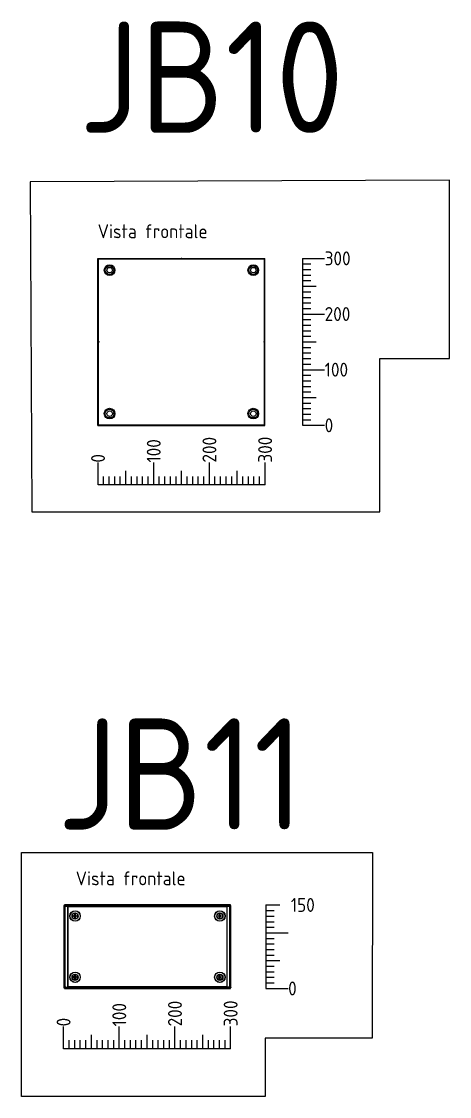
# Model space of a CAD drawing. Header units: millimetres. Extents: x 46697 to 52144, y 25488 to 34806.
# Drawn here: x 46813 to 47581, y 32874 to 34806 of the extents above; entities that cross this region are included whole.
import ezdxf
from ezdxf.enums import TextEntityAlignment as Align

# ---------------------------------------------------------------- set-up
doc = ezdxf.new("R2010")
doc.units = ezdxf.units.MM
doc.layers.add('! NO PLOT !', color=7, linetype='Continuous', true_color=0xff75dd, plot=False)
doc.layers.add('000-PI-ORMAR', color=51, linetype='Continuous')
doc.layers.add('AUT_TEXT', color=7, linetype='Continuous')
doc.styles.add('PI0', font='isocpeur.ttf', dxfattribs={"width": 0.9})

# ---------------------------------------------------------------- blocks, each defined once
blk = doc.blocks.new('NSYCRN33150')
at = {"layer": '000-PI-ORMAR'}
for p, q in [((46530, 31711.1), (46530, 32011.1)), ((46530, 32011.1), (46830, 32011.1)), ((46530, 32011.1), (46531, 32010.1)), ((46531, 32010.1), (46829, 32010.1)), ((46531, 31712.1), (46531, 32010.1)), ((46829, 32010.1), (46830, 32011.1)), ((46829, 31712.1), (46829, 32010.1)), ((46830, 31711.1), (46830, 32011.1)), ((46542.5, 31985.9), (46542.5, 31987.6)), ((46531, 31712.1), (46530, 31711.1)), ((46530, 31711.1), (46830, 31711.1)), ((46531, 31712.1), (46829, 31712.1)), ((46830, 31711.1), (46829, 31712.1))]:
    blk.add_line(p, q, dxfattribs=at)
for centre, radius in [((46551, 31990.1), 9.6), ((46551, 31990.1), 7.8), ((46551, 31990.1), 4.9), ((46809, 31990.1), 9.6), ((46809, 31990.1), 7.8), ((46809, 31990.1), 4.9), ((46551, 31732.1), 9.6), ((46809, 31732.1), 9.6), ((46551, 31732.1), 7.8), ((46551, 31732.1), 4.9), ((46809, 31732.1), 7.8), ((46809, 31732.1), 4.9)]:
    blk.add_circle(centre, radius, dxfattribs=at)
for p in [(46680, 32011.1), (46531.2, 31861.1), (46531.5, 31861.1), (46828.7, 31861.1)]:
    blk.add_point(p, dxfattribs=at)
blk = doc.blocks.new('NSYSBM15308')
at = {"layer": '000-PI-ORMAR'}
for p, q in [((49352, 30544), (49352, 30396)), ((49353, 30544), (49352, 30544)), ((49353, 30545), (49353, 30544)), ((49651, 30545), (49353, 30545)), ((49354, 30396), (49354, 30544)), ((49354, 30544), (49650, 30544)), ((49354.5, 30543), (49354.5, 30544)), ((49357.5, 30544), (49357.5, 30543)), ((49646.4, 30543), (49646.4, 30544)), ((49649.5, 30544), (49649.5, 30543)), ((49650, 30396), (49650, 30544)), ((49651, 30544), (49651, 30545)), ((49652, 30544), (49651, 30544)), ((49652, 30396), (49652, 30544)), ((49353, 30543), (49353, 30397)), ((49353, 30543), (49355.5, 30543)), ((49355.5, 30543), (49358.5, 30542.8)), ((49356, 30543), (49358.6, 30542.8)), ((49357.5, 30543), (49356, 30543)), ((49358.5, 30542.8), (49358.5, 30397.3)), ((49358.5, 30542.8), (49359, 30542.8)), ((49359.1, 30542.5), (49359.1, 30543)), ((49359.5, 30398), (49359.5, 30542)), ((49359.5, 30542), (49644.4, 30542)), ((49371.2, 30525.6), (49369.4, 30525.6)), ((49369.4, 30524.5), (49371.2, 30524.5)), ((49371.2, 30525.8), (49371, 30526)), ((49371.2, 30525.7), (49371, 30525.6)), ((49371, 30524.5), (49371.2, 30524.4)), ((49371, 30524.1), (49371.2, 30524.3)), ((49371.2, 30525.9), (49371.2, 30525.8)), ((49371.2, 30525.9), (49371.2, 30525.9)), ((49371.3, 30525.9), (49371.2, 30525.9)), ((49371.2, 30525.6), (49371.2, 30525.8)), ((49371.2, 30525.8), (49371.4, 30525.8)), ((49371.2, 30525.8), (49371.2, 30525.7)), ((49371.2, 30525.7), (49371.2, 30525.6)), ((49371.2, 30525.6), (49371.2, 30525.6)), ((49371.2, 30524.5), (49371.2, 30524.3)), ((49371.2, 30524.4), (49371.2, 30524.5)), ((49371.2, 30524.5), (49371.2, 30524.5)), ((49371.2, 30524.4), (49371.2, 30524.3)), ((49371.2, 30524.3), (49371.2, 30524.2)), ((49371.2, 30524.3), (49371.4, 30524.3)), ((49371.2, 30524.2), (49371.2, 30524.2)), ((49371.2, 30524.2), (49371.3, 30524.2)), ((49371.5, 30526), (49371.3, 30525.9)), ((49371.3, 30525.9), (49371.4, 30525.8)), ((49371.3, 30524.2), (49371.4, 30524.3)), ((49371.3, 30524.2), (49371.5, 30524.1)), ((49371.4, 30525.8), (49371.5, 30525.8)), ((49371.5, 30524.3), (49371.4, 30524.3)), ((49371.5, 30525.8), (49371.5, 30530.3)), ((49371.5, 30519.8), (49371.5, 30524.3)), ((49372.5, 30525.8), (49372.5, 30530.3)), ((49372.6, 30525.9), (49372.5, 30526)), ((49372.6, 30525.9), (49372.5, 30525.8)), ((49372.5, 30525.8), (49372.5, 30525.8)), ((49372.7, 30525.8), (49372.5, 30525.8)), ((49372.5, 30519.8), (49372.5, 30524.3)), ((49372.5, 30524.3), (49372.5, 30524.3)), ((49372.5, 30524.3), (49372.6, 30524.2)), ((49372.7, 30524.3), (49372.5, 30524.3)), ((49372.6, 30524.2), (49372.5, 30524.1)), ((49372.8, 30525.9), (49372.6, 30525.9)), ((49372.6, 30524.2), (49372.8, 30524.2)), ((49372.7, 30525.8), (49373, 30526)), ((49372.7, 30525.6), (49372.7, 30525.8)), ((49372.8, 30525.7), (49372.7, 30525.6)), ((49372.7, 30525.6), (49372.8, 30525.6)), ((49372.7, 30524.5), (49372.7, 30524.3)), ((49372.8, 30524.5), (49372.7, 30524.5)), ((49372.8, 30524.4), (49372.7, 30524.5)), ((49372.7, 30524.3), (49373, 30524.1)), ((49372.8, 30525.8), (49372.8, 30525.9)), ((49372.8, 30525.9), (49372.8, 30525.9)), ((49372.8, 30525.7), (49372.8, 30525.8)), ((49372.9, 30525.6), (49372.8, 30525.7)), ((49374.5, 30525.6), (49372.8, 30525.6)), ((49372.8, 30524.5), (49374.5, 30524.5)), ((49372.9, 30524.5), (49372.8, 30524.4)), ((49372.8, 30524.3), (49372.8, 30524.4)), ((49372.8, 30524.3), (49372.8, 30524.2)), ((49372.8, 30524.2), (49372.8, 30524.2)), ((49631.2, 30525.6), (49629.4, 30525.6)), ((49629.4, 30524.5), (49631.2, 30524.5)), ((49631, 30526), (49631.2, 30525.8)), ((49631.2, 30525.7), (49631, 30525.6)), ((49631, 30524.5), (49631.2, 30524.4)), ((49631, 30524.1), (49631.2, 30524.3)), ((49631.2, 30525.9), (49631.2, 30525.9)), ((49631.2, 30525.9), (49631.2, 30525.8)), ((49631.3, 30525.9), (49631.2, 30525.9)), ((49631.2, 30525.8), (49631.4, 30525.8)), ((49631.2, 30525.6), (49631.2, 30525.8)), ((49631.2, 30525.8), (49631.2, 30525.7)), ((49631.2, 30525.7), (49631.2, 30525.6)), ((49631.2, 30525.6), (49631.2, 30525.6)), ((49631.2, 30524.4), (49631.2, 30524.5)), ((49631.2, 30524.5), (49631.2, 30524.3)), ((49631.2, 30524.5), (49631.2, 30524.5)), ((49631.2, 30524.4), (49631.2, 30524.3)), ((49631.2, 30524.3), (49631.4, 30524.3)), ((49631.2, 30524.3), (49631.2, 30524.2)), ((49631.2, 30524.2), (49631.2, 30524.2)), ((49631.2, 30524.2), (49631.3, 30524.2)), ((49631.5, 30526), (49631.3, 30525.9)), ((49631.3, 30525.9), (49631.4, 30525.8)), ((49631.3, 30524.2), (49631.4, 30524.3)), ((49631.3, 30524.2), (49631.5, 30524.1)), ((49631.4, 30525.8), (49631.5, 30525.8)), ((49631.5, 30524.3), (49631.4, 30524.3)), ((49631.5, 30525.8), (49631.5, 30530.3)), ((49631.5, 30519.8), (49631.5, 30524.3)), ((49632.5, 30525.8), (49632.5, 30530.3)), ((49632.6, 30525.9), (49632.5, 30526)), ((49632.6, 30525.9), (49632.5, 30525.8)), ((49632.7, 30525.8), (49632.5, 30525.8)), ((49632.5, 30525.8), (49632.5, 30525.8)), ((49632.5, 30524.3), (49632.5, 30524.3)), ((49632.7, 30524.3), (49632.5, 30524.3)), ((49632.5, 30519.8), (49632.5, 30524.3)), ((49632.5, 30524.3), (49632.6, 30524.2)), ((49632.6, 30524.2), (49632.5, 30524.1)), ((49632.8, 30525.9), (49632.6, 30525.9)), ((49632.6, 30524.2), (49632.8, 30524.2)), ((49632.7, 30525.8), (49633, 30526)), ((49632.7, 30525.6), (49632.7, 30525.8)), ((49632.8, 30525.7), (49632.7, 30525.6)), ((49632.7, 30525.6), (49632.8, 30525.6)), ((49632.8, 30524.5), (49632.7, 30524.5)), ((49632.7, 30524.5), (49632.7, 30524.3)), ((49632.8, 30524.4), (49632.7, 30524.5)), ((49632.7, 30524.3), (49633, 30524.1)), ((49632.8, 30525.9), (49632.8, 30525.9)), ((49632.8, 30525.8), (49632.8, 30525.9)), ((49632.8, 30525.7), (49632.8, 30525.8)), ((49632.9, 30525.6), (49632.8, 30525.7)), ((49634.5, 30525.6), (49632.8, 30525.6)), ((49632.8, 30524.5), (49634.5, 30524.5)), ((49632.9, 30524.5), (49632.8, 30524.4)), ((49632.8, 30524.3), (49632.8, 30524.4)), ((49632.8, 30524.3), (49632.8, 30524.2)), ((49632.8, 30524.2), (49632.8, 30524.2)), ((49644.4, 30542), (49644.4, 30398)), ((49644.9, 30542.8), (49647.9, 30543)), ((49644.9, 30542.5), (49644.9, 30543)), ((49645.4, 30542.8), (49644.9, 30542.8)), ((49648.4, 30543), (49645.4, 30542.8)), ((49645.4, 30397.3), (49645.4, 30542.8)), ((49647.9, 30543), (49646.4, 30543)), ((49648.4, 30543), (49651, 30543)), ((49651, 30397), (49651, 30543)), ((49371.2, 30415.6), (49369.4, 30415.6)), ((49369.4, 30414.5), (49371.2, 30414.5)), ((49371.2, 30415.8), (49371, 30416)), ((49371.2, 30415.7), (49371, 30415.6)), ((49371, 30414.5), (49371.2, 30414.4)), ((49371, 30414.1), (49371.2, 30414.3)), ((49371.2, 30415.9), (49371.2, 30415.8)), ((49371.2, 30415.9), (49371.2, 30415.9)), ((49371.3, 30415.9), (49371.2, 30415.9)), ((49371.2, 30415.6), (49371.2, 30415.8)), ((49371.2, 30415.8), (49371.4, 30415.8)), ((49371.2, 30415.8), (49371.2, 30415.7)), ((49371.2, 30415.7), (49371.2, 30415.6)), ((49371.2, 30415.6), (49371.2, 30415.6)), ((49371.2, 30414.5), (49371.2, 30414.3)), ((49371.2, 30414.5), (49371.2, 30414.5)), ((49371.2, 30414.4), (49371.2, 30414.5)), ((49371.2, 30414.4), (49371.2, 30414.3)), ((49371.2, 30414.3), (49371.2, 30414.2)), ((49371.2, 30414.3), (49371.4, 30414.3)), ((49371.2, 30414.2), (49371.2, 30414.2)), ((49371.2, 30414.2), (49371.3, 30414.2)), ((49371.5, 30416), (49371.3, 30415.9)), ((49371.3, 30415.9), (49371.4, 30415.8)), ((49371.3, 30414.2), (49371.4, 30414.3)), ((49371.3, 30414.2), (49371.5, 30414.1)), ((49371.4, 30415.8), (49371.5, 30415.8)), ((49371.5, 30414.3), (49371.4, 30414.3)), ((49371.5, 30415.8), (49371.5, 30420.3)), ((49371.5, 30409.8), (49371.5, 30414.3)), ((49372.5, 30415.8), (49372.5, 30420.3)), ((49372.6, 30415.9), (49372.5, 30416)), ((49372.6, 30415.9), (49372.5, 30415.8)), ((49372.5, 30415.8), (49372.5, 30415.8)), ((49372.7, 30415.8), (49372.5, 30415.8)), ((49372.5, 30409.8), (49372.5, 30414.3)), ((49372.5, 30414.3), (49372.6, 30414.2)), ((49372.7, 30414.3), (49372.5, 30414.3)), ((49372.5, 30414.3), (49372.5, 30414.3)), ((49372.6, 30414.2), (49372.5, 30414.1)), ((49372.8, 30415.9), (49372.6, 30415.9)), ((49372.6, 30414.2), (49372.8, 30414.2)), ((49372.7, 30415.8), (49373, 30416)), ((49372.7, 30415.6), (49372.7, 30415.8)), ((49372.8, 30415.7), (49372.7, 30415.6)), ((49372.7, 30415.6), (49372.8, 30415.6)), ((49372.7, 30414.5), (49372.7, 30414.3)), ((49372.8, 30414.4), (49372.7, 30414.5)), ((49372.8, 30414.5), (49372.7, 30414.5)), ((49372.7, 30414.3), (49373, 30414.1)), ((49372.8, 30415.8), (49372.8, 30415.9)), ((49372.8, 30415.9), (49372.8, 30415.9)), ((49372.8, 30415.7), (49372.8, 30415.8)), ((49372.9, 30415.6), (49372.8, 30415.7)), ((49374.5, 30415.6), (49372.8, 30415.6)), ((49372.8, 30414.5), (49374.5, 30414.5)), ((49372.9, 30414.5), (49372.8, 30414.4)), ((49372.8, 30414.3), (49372.8, 30414.4)), ((49372.8, 30414.3), (49372.8, 30414.2)), ((49372.8, 30414.2), (49372.8, 30414.2)), ((49631.2, 30415.6), (49629.4, 30415.6)), ((49629.4, 30414.5), (49631.2, 30414.5)), ((49631.2, 30415.8), (49631, 30416)), ((49631, 30415.6), (49631.2, 30415.7)), ((49631, 30414.5), (49631.2, 30414.4)), ((49631.2, 30414.3), (49631, 30414.1)), ((49631.2, 30415.9), (49631.2, 30415.9)), ((49631.2, 30415.8), (49631.2, 30415.9)), ((49631.3, 30415.9), (49631.2, 30415.9)), ((49631.2, 30415.8), (49631.4, 30415.8)), ((49631.2, 30415.6), (49631.2, 30415.8)), ((49631.2, 30415.8), (49631.2, 30415.7)), ((49631.2, 30415.7), (49631.2, 30415.6)), ((49631.2, 30415.6), (49631.2, 30415.6)), ((49631.2, 30414.5), (49631.2, 30414.5)), ((49631.2, 30414.5), (49631.2, 30414.3)), ((49631.2, 30414.4), (49631.2, 30414.5)), ((49631.2, 30414.4), (49631.2, 30414.3)), ((49631.2, 30414.3), (49631.4, 30414.3)), ((49631.2, 30414.3), (49631.2, 30414.2)), ((49631.2, 30414.2), (49631.2, 30414.2)), ((49631.2, 30414.2), (49631.3, 30414.2)), ((49631.3, 30415.9), (49631.5, 30416)), ((49631.4, 30415.8), (49631.3, 30415.9)), ((49631.3, 30414.2), (49631.4, 30414.3)), ((49631.3, 30414.2), (49631.5, 30414.1)), ((49631.4, 30415.8), (49631.5, 30415.8)), ((49631.5, 30414.3), (49631.4, 30414.3)), ((49631.5, 30415.8), (49631.5, 30420.3)), ((49631.5, 30409.8), (49631.5, 30414.3)), ((49632.5, 30415.8), (49632.5, 30420.3)), ((49632.6, 30415.9), (49632.5, 30416)), ((49632.6, 30415.9), (49632.5, 30415.8)), ((49632.7, 30415.8), (49632.5, 30415.8)), ((49632.5, 30415.8), (49632.5, 30415.8)), ((49632.7, 30414.3), (49632.5, 30414.3)), ((49632.6, 30414.2), (49632.5, 30414.3)), ((49632.5, 30409.8), (49632.5, 30414.3)), ((49632.5, 30414.3), (49632.5, 30414.3)), ((49632.5, 30414.1), (49632.6, 30414.2)), ((49632.8, 30415.9), (49632.6, 30415.9)), ((49632.6, 30414.2), (49632.8, 30414.2)), ((49632.7, 30415.8), (49633, 30416)), ((49632.7, 30415.6), (49632.7, 30415.8)), ((49632.8, 30415.7), (49632.7, 30415.6)), ((49632.7, 30415.6), (49632.8, 30415.6)), ((49632.8, 30414.4), (49632.7, 30414.5)), ((49632.7, 30414.5), (49632.7, 30414.3)), ((49632.8, 30414.5), (49632.7, 30414.5)), ((49632.7, 30414.3), (49633, 30414.1)), ((49632.8, 30415.9), (49632.8, 30415.9)), ((49632.8, 30415.8), (49632.8, 30415.9)), ((49632.8, 30415.7), (49632.8, 30415.8)), ((49632.9, 30415.6), (49632.8, 30415.7)), ((49632.8, 30415.6), (49634.5, 30415.6)), ((49632.8, 30414.5), (49634.5, 30414.5)), ((49632.8, 30414.4), (49632.9, 30414.5)), ((49632.8, 30414.3), (49632.8, 30414.4)), ((49632.8, 30414.2), (49632.8, 30414.3)), ((49632.8, 30414.2), (49632.8, 30414.2)), ((49352, 30396), (49353, 30396)), ((49355.5, 30397), (49353, 30397)), ((49353, 30396), (49353, 30395)), ((49353, 30395), (49651, 30395)), ((49354, 30396), (49650, 30396)), ((49354.5, 30396), (49354.5, 30397)), ((49355.5, 30397), (49358.5, 30397.3)), ((49356, 30397), (49358.6, 30397.3)), ((49356, 30397), (49357.5, 30397)), ((49357.5, 30397), (49357.5, 30396)), ((49359, 30397.3), (49358.5, 30397.3)), ((49359.1, 30397.5), (49359.1, 30397)), ((49644.4, 30398), (49359.5, 30398)), ((49644.9, 30397.5), (49644.9, 30397)), ((49644.9, 30397.3), (49645.4, 30397.3)), ((49647.9, 30397), (49645.4, 30397.3)), ((49645.4, 30397.3), (49648.4, 30397)), ((49646.4, 30397), (49647.9, 30397)), ((49646.4, 30396), (49646.4, 30397)), ((49651, 30397), (49648.4, 30397)), ((49649.5, 30397), (49649.5, 30396)), ((49651, 30396), (49652, 30396)), ((49651, 30395), (49651, 30396))]:
    blk.add_line(p, q, dxfattribs=at)
for centre, radius in [((49372, 30525), 9.4), ((49372, 30525), 9.23), ((49372, 30525), 5.51), ((49372, 30525), 5.25), ((49632, 30525), 9.4), ((49632, 30525), 9.23), ((49632, 30525), 5.51), ((49632, 30525), 5.25), ((49372, 30415), 9.4), ((49372, 30415), 9.23), ((49372, 30415), 5.51), ((49372, 30415), 5.25), ((49632, 30415), 9.4), ((49632, 30415), 9.23), ((49632, 30415), 5.51), ((49632, 30415), 5.25)]:
    blk.add_circle(centre, radius, dxfattribs=at)
for centre, radius, start, end in [((49272.6, 30517.2), 85.4, 17.6176, 17.8522), ((49731.3, 30517.2), 85.4, 162.1478, 162.3824), ((49379.8, 30624.4), 85.4, 252.1478, 252.3824), ((49372, 30525), 5.14, 95.7553, 264.2447), ((49371.8, 30525), 2.4, 167.6124, 192.3873), ((49371.8, 30525), 2.21, 166.5284, 193.4713), ((49372, 30525), 1.17, 153.8852, 206.1148), ((49363.6, 30516.7), 11.9, 50.4056, 51.6186), ((49380.3, 30533.4), 11.9, 218.3804, 219.5954), ((49380.3, 30516.7), 11.9, 140.4046, 141.6196), ((49363.6, 30533.4), 11.9, 308.3814, 309.5944), ((49372, 30525.3), 1.55, 70.5535, 109.4465), ((49372, 30525), 1.17, 63.8852, 116.1148), ((49372, 30525), 1.17, 243.8852, 296.1148), ((49372, 30525), 5.14, 275.7553, 84.2447), ((49363.7, 30533.4), 11.9, 320.4046, 321.6196), ((49380.3, 30516.7), 11.9, 128.3814, 129.5944), ((49363.7, 30516.7), 11.9, 38.3804, 39.5954), ((49380.3, 30533.4), 11.9, 230.4056, 231.6186), ((49372, 30525), 1.17, 333.8852, 26.1148), ((49372.2, 30525), 2.21, 346.5286, 13.4716), ((49372.2, 30525), 2.4, 347.6114, 12.3883), ((49632, 30525), 5.14, 95.7553, 264.2447), ((49631.8, 30525), 2.4, 167.6124, 192.3873), ((49631.8, 30525), 2.21, 166.5284, 193.4713), ((49632, 30525), 1.17, 153.8852, 206.1148), ((49623.6, 30516.7), 11.9, 50.4056, 51.6186), ((49640.3, 30533.4), 11.9, 218.3804, 219.5954), ((49640.3, 30516.7), 11.9, 140.4046, 141.6196), ((49623.6, 30533.4), 11.9, 308.3814, 309.5944), ((49632, 30525.3), 1.55, 70.5535, 109.4465), ((49632, 30525), 1.17, 63.8852, 116.1148), ((49632, 30525), 1.17, 243.8852, 296.1148), ((49632, 30525), 5.14, 275.7553, 84.2447), ((49623.7, 30533.4), 11.9, 320.4046, 321.6196), ((49640.3, 30516.7), 11.9, 128.3814, 129.5944), ((49623.7, 30516.7), 11.9, 38.3804, 39.5954), ((49640.3, 30533.4), 11.9, 230.4056, 231.6186), ((49632, 30525), 1.17, 333.8852, 26.1148), ((49632.2, 30525), 2.21, 346.5286, 13.4716), ((49632.2, 30525), 2.4, 347.6114, 12.3883), ((49624.1, 30624.4), 85.4, 287.6176, 287.8522), ((49372, 30524.8), 1.55, 250.5535, 289.4465), ((49632, 30524.8), 1.55, 250.5535, 289.4465), ((49372, 30415), 5.14, 95.7553, 264.2447), ((49371.8, 30415), 2.4, 167.6124, 192.3873), ((49371.8, 30415), 2.21, 166.5284, 193.4713), ((49372, 30415), 1.17, 153.8852, 206.1148), ((49363.6, 30406.7), 11.9, 50.4056, 51.6186), ((49380.3, 30423.4), 11.9, 218.3804, 219.5954), ((49380.3, 30406.7), 11.9, 140.4046, 141.6196), ((49363.6, 30423.4), 11.9, 308.3814, 309.5944), ((49372, 30415.3), 1.55, 70.5535, 109.4465), ((49372, 30415), 1.17, 63.8852, 116.1148), ((49372, 30415), 1.17, 243.8852, 296.1148), ((49372, 30414.8), 1.55, 250.5535, 289.4465), ((49372, 30415), 5.14, 275.7553, 84.2447), ((49363.7, 30423.4), 11.9, 320.4046, 321.6196), ((49380.3, 30406.7), 11.9, 128.3814, 129.5944), ((49363.7, 30406.7), 11.9, 38.3804, 39.5954), ((49380.3, 30423.4), 11.9, 230.4056, 231.6186), ((49372, 30415), 1.17, 333.8852, 26.1148), ((49372.2, 30415), 2.21, 346.5286, 13.4716), ((49372.2, 30415), 2.4, 347.6114, 12.3883), ((49632, 30415), 5.14, 95.7553, 264.2447), ((49631.8, 30415), 2.4, 167.6114, 192.3883), ((49631.8, 30415), 2.21, 166.5286, 193.4716), ((49632, 30415), 1.17, 153.8852, 206.1148), ((49623.6, 30406.7), 11.9, 50.4056, 51.6186), ((49640.3, 30423.4), 11.9, 218.3804, 219.5954), ((49640.3, 30406.7), 11.9, 140.4046, 141.6196), ((49623.6, 30423.4), 11.9, 308.3814, 309.5944), ((49632, 30415.3), 1.55, 70.5535, 109.4465), ((49632, 30415), 1.17, 63.8852, 116.1148), ((49632, 30415), 1.17, 243.8852, 296.1148), ((49632, 30414.8), 1.55, 250.5535, 289.4465), ((49632, 30415), 5.14, 275.7553, 84.2447), ((49623.7, 30423.4), 11.9, 320.4046, 321.6196), ((49640.3, 30406.7), 11.9, 128.3814, 129.5944), ((49623.7, 30406.7), 11.9, 38.3804, 39.5954), ((49640.3, 30423.4), 11.9, 230.4056, 231.6186), ((49632, 30415), 1.17, 333.8852, 26.1148), ((49632.2, 30415), 2.21, 346.5284, 13.4713), ((49632.2, 30415), 2.4, 347.6124, 12.3873), ((49379.8, 30315.7), 85.4, 107.6176, 107.8522), ((49272.6, 30422.9), 85.4, 342.1478, 342.3824), ((49624.1, 30315.7), 85.4, 72.1478, 72.3824), ((49731.3, 30422.9), 85.4, 197.6176, 197.8522)]:
    blk.add_arc(centre, radius, start, end, dxfattribs=at)
for points, knots in [([(49352.7, 30543.5), (49352.6, 30543.5), (49352.4, 30543.6), (49352.2, 30543.8), (49352, 30543.9), (49352, 30544)], [0, 0, 0, 0, 0.356821, 0.642435, 1, 1, 1, 1]), ([(49353, 30543.4), (49353, 30543.4), (49352.9, 30543.4), (49352.8, 30543.4), (49352.7, 30543.5)], [0, 0, 0, 0, 0.259456, 1, 1, 1, 1]), ([(49353, 30545), (49353.1, 30545), (49353.3, 30544.9), (49353.4, 30544.6), (49353.5, 30544.4), (49353.6, 30544.3)], [0, 0, 0, 0, 0.357565, 0.643179, 1, 1, 1, 1]), ([(49353.5, 30543.7), (49353.5, 30543.8), (49353.3, 30543.9), (49353.1, 30544), (49353, 30544)], [0, 0, 0, 0, 0.302802, 1, 1, 1, 1]), ([(49353, 30544), (49353, 30544), (49353, 30543.8), (49353.2, 30543.6), (49353.3, 30543.5)], [0, 0, 0, 0, 0.211293, 1, 1, 1, 1]), ([(49353.6, 30543.2), (49353.6, 30543.2), (49353.4, 30543.2), (49353.2, 30543.3), (49353, 30543.4)], [0, 0, 0, 0, 0.25883, 1, 1, 1, 1]), ([(49353.5, 30543.4), (49353.5, 30543.4), (49353.7, 30543.2), (49353.9, 30543.1), (49354, 30543)], [0, 0, 0, 0, 0.239345, 1, 1, 1, 1]), ([(49353.6, 30544.3), (49353.6, 30544.3), (49353.6, 30544.2), (49353.6, 30544.1), (49353.7, 30544)], [0, 0, 0, 0, 0.240176, 1, 1, 1, 1]), ([(49354, 30543), (49354, 30543.1), (49353.8, 30543.3), (49353.7, 30543.4), (49353.6, 30543.6)], [0, 0, 0, 0, 0.257186, 1, 1, 1, 1]), ([(49353.7, 30544), (49353.7, 30544), (49353.8, 30543.7), (49353.8, 30543.5), (49353.9, 30543.4)], [0, 0, 0, 0, 0.239407, 1, 1, 1, 1]), ([(49357.5, 30544), (49357.6, 30544), (49358, 30544), (49358.6, 30543.6), (49358.9, 30543.3), (49359.1, 30543)], [0, 0, 0, 0, 0.208186, 0.565107, 1, 1, 1, 1]), ([(49644.9, 30543), (49645, 30543.2), (49645.3, 30543.5), (49645.8, 30543.9), (49646.2, 30544), (49646.4, 30544)], [0, 0, 0, 0, 0.298781, 0.681735, 1, 1, 1, 1]), ([(49650.3, 30543.6), (49650.3, 30543.5), (49650.2, 30543.3), (49650.1, 30543.2), (49650, 30543)], [0, 0, 0, 0, 0.239345, 1, 1, 1, 1]), ([(49650, 30543), (49650, 30543.1), (49650.2, 30543.2), (49650.4, 30543.3), (49650.5, 30543.4)], [0, 0, 0, 0, 0.257186, 1, 1, 1, 1]), ([(49650.1, 30543.4), (49650.1, 30543.4), (49650.2, 30543.6), (49650.2, 30543.9), (49650.3, 30544)], [0, 0, 0, 0, 0.25883, 1, 1, 1, 1]), ([(49650.3, 30544), (49650.3, 30544), (49650.3, 30544.1), (49650.4, 30544.2), (49650.4, 30544.3)], [0, 0, 0, 0, 0.259456, 1, 1, 1, 1]), ([(49650.9, 30543.4), (49650.9, 30543.3), (49650.7, 30543.3), (49650.5, 30543.2), (49650.3, 30543.2)], [0, 0, 0, 0, 0.239407, 1, 1, 1, 1]), ([(49650.4, 30544.3), (49650.5, 30544.4), (49650.5, 30544.6), (49650.7, 30544.9), (49650.9, 30545), (49651, 30545)], [0, 0, 0, 0, 0.356821, 0.642435, 1, 1, 1, 1]), ([(49651, 30544), (49650.9, 30544), (49650.7, 30544), (49650.6, 30543.8), (49650.5, 30543.7)], [0, 0, 0, 0, 0.211293, 1, 1, 1, 1]), ([(49650.7, 30543.5), (49650.7, 30543.6), (49650.9, 30543.7), (49651, 30543.9), (49651, 30544)], [0, 0, 0, 0, 0.302802, 1, 1, 1, 1]), ([(49651.2, 30543.5), (49651.2, 30543.5), (49651.1, 30543.4), (49651, 30543.4), (49650.9, 30543.4)], [0, 0, 0, 0, 0.240176, 1, 1, 1, 1]), ([(49652, 30544), (49652, 30543.9), (49651.8, 30543.8), (49651.5, 30543.6), (49651.3, 30543.5), (49651.2, 30543.5)], [0, 0, 0, 0, 0.357565, 0.643179, 1, 1, 1, 1]), ([(49358.6, 30542.8), (49358.5, 30542.9), (49358.1, 30543), (49357.8, 30543), (49357.5, 30543)], [0, 0, 0, 0, 0.26025, 1, 1, 1, 1]), ([(49359.5, 30542), (49359.4, 30542.1), (49359.1, 30542.3), (49358.8, 30542.6), (49358.5, 30542.8)], [0, 0, 0, 0, 0.257336, 1, 1, 1, 1]), ([(49359.1, 30543), (49359.1, 30543), (49359.3, 30542.6), (49359.4, 30542.3), (49359.5, 30542)], [0, 0, 0, 0, 0.237081, 1, 1, 1, 1]), ([(49371.5, 30527), (49371.6, 30527), (49372, 30527.1), (49372.3, 30527), (49372.5, 30527)], [0, 0, 0, 0, 0.5, 1, 1, 1, 1]), ([(49631.5, 30527), (49631.6, 30527), (49632, 30527.1), (49632.3, 30527), (49632.5, 30527)], [0, 0, 0, 0, 0.5, 1, 1, 1, 1]), ([(49644.4, 30542), (49644.5, 30542.1), (49644.6, 30542.5), (49644.8, 30542.8), (49644.9, 30543)], [0, 0, 0, 0, 0.2593, 1, 1, 1, 1]), ([(49645.4, 30542.8), (49645.4, 30542.7), (49645, 30542.5), (49644.7, 30542.2), (49644.4, 30542)], [0, 0, 0, 0, 0.239873, 1, 1, 1, 1]), ([(49646.4, 30543), (49646.4, 30543), (49646, 30543), (49645.6, 30542.9), (49645.4, 30542.8)], [0, 0, 0, 0, 0.243231, 1, 1, 1, 1]), ([(49372.5, 30523.1), (49372.3, 30523.1), (49372, 30523), (49371.6, 30523.1), (49371.5, 30523.1)], [0, 0, 0, 0, 0.5, 1, 1, 1, 1]), ([(49632.5, 30523.1), (49632.3, 30523.1), (49632, 30523), (49631.6, 30523.1), (49631.5, 30523.1)], [0, 0, 0, 0, 0.5, 1, 1, 1, 1]), ([(49371.5, 30417), (49371.6, 30417), (49372, 30417.1), (49372.3, 30417), (49372.5, 30417)], [0, 0, 0, 0, 0.5, 1, 1, 1, 1]), ([(49372.5, 30413.1), (49372.3, 30413.1), (49372, 30413), (49371.6, 30413.1), (49371.5, 30413.1)], [0, 0, 0, 0, 0.5, 1, 1, 1, 1]), ([(49631.5, 30417), (49631.6, 30417), (49632, 30417.1), (49632.3, 30417), (49632.5, 30417)], [0, 0, 0, 0, 0.5, 1, 1, 1, 1]), ([(49632.5, 30413.1), (49632.3, 30413.1), (49632, 30413), (49631.6, 30413.1), (49631.5, 30413.1)], [0, 0, 0, 0, 0.5, 1, 1, 1, 1]), ([(49352, 30396), (49352, 30396.2), (49352.2, 30396.3), (49352.4, 30396.5), (49352.6, 30396.6), (49352.7, 30396.6)], [0, 0, 0, 0, 0.357565, 0.643179, 1, 1, 1, 1]), ([(49352.7, 30396.6), (49352.8, 30396.6), (49352.9, 30396.7), (49352.9, 30396.7), (49353, 30396.7)], [0, 0, 0, 0, 0.240176, 1, 1, 1, 1]), ([(49353, 30396.7), (49353.1, 30396.7), (49353.3, 30396.8), (49353.5, 30396.9), (49353.6, 30396.9)], [0, 0, 0, 0, 0.239407, 1, 1, 1, 1]), ([(49353.3, 30396.6), (49353.3, 30396.5), (49353.1, 30396.4), (49353, 30396.2), (49353, 30396)], [0, 0, 0, 0, 0.302802, 1, 1, 1, 1]), ([(49353, 30396), (49353, 30396), (49353.2, 30396.1), (49353.4, 30396.2), (49353.5, 30396.4)], [0, 0, 0, 0, 0.211293, 1, 1, 1, 1]), ([(49353.6, 30395.8), (49353.5, 30395.7), (49353.4, 30395.5), (49353.3, 30395.2), (49353.1, 30395), (49353, 30395)], [0, 0, 0, 0, 0.356821, 0.642435, 1, 1, 1, 1]), ([(49354, 30397), (49353.9, 30397), (49353.8, 30396.9), (49353.6, 30396.8), (49353.5, 30396.7)], [0, 0, 0, 0, 0.257186, 1, 1, 1, 1]), ([(49353.6, 30396.5), (49353.7, 30396.6), (49353.8, 30396.7), (49353.9, 30396.9), (49354, 30397)], [0, 0, 0, 0, 0.239345, 1, 1, 1, 1]), ([(49353.7, 30396.1), (49353.7, 30396.1), (49353.6, 30396), (49353.6, 30395.9), (49353.6, 30395.8)], [0, 0, 0, 0, 0.259456, 1, 1, 1, 1]), ([(49353.9, 30396.7), (49353.9, 30396.7), (49353.8, 30396.5), (49353.7, 30396.2), (49353.7, 30396.1)], [0, 0, 0, 0, 0.25883, 1, 1, 1, 1]), ([(49357.5, 30397), (49357.6, 30397), (49358, 30397.1), (49358.3, 30397.2), (49358.6, 30397.3)], [0, 0, 0, 0, 0.243231, 1, 1, 1, 1]), ([(49359.1, 30397), (49359, 30396.9), (49358.7, 30396.6), (49358.2, 30396.2), (49357.7, 30396), (49357.5, 30396)], [0, 0, 0, 0, 0.298781, 0.681735, 1, 1, 1, 1]), ([(49358.5, 30397.3), (49358.6, 30397.4), (49358.9, 30397.6), (49359.3, 30397.9), (49359.5, 30398)], [0, 0, 0, 0, 0.239873, 1, 1, 1, 1]), ([(49359.5, 30398), (49359.5, 30398), (49359.3, 30397.6), (49359.2, 30397.3), (49359.1, 30397)], [0, 0, 0, 0, 0.2593, 1, 1, 1, 1]), ([(49644.4, 30398), (49644.5, 30398), (49644.9, 30397.8), (49645.2, 30397.5), (49645.4, 30397.3)], [0, 0, 0, 0, 0.257336, 1, 1, 1, 1]), ([(49644.9, 30397), (49644.8, 30397.1), (49644.7, 30397.5), (49644.5, 30397.8), (49644.4, 30398)], [0, 0, 0, 0, 0.237081, 1, 1, 1, 1]), ([(49651, 30395), (49646.3, 30396), (49645.9, 30396.1), (49645.4, 30396.5), (49645.1, 30396.8), (49644.9, 30397)], [0, 0, 0, 0, 0.208186, 0.565107, 1, 1, 1, 1]), ([(49645.4, 30397.3), (49645.5, 30397.2), (49645.8, 30397.1), (49646.2, 30397), (49646.4, 30397)], [0, 0, 0, 0, 0.26025, 1, 1, 1, 1]), ([(49650, 30397), (49650, 30397), (49650.1, 30396.8), (49650.2, 30396.7), (49650.3, 30396.5)], [0, 0, 0, 0, 0.257186, 1, 1, 1, 1]), ([(49650.5, 30396.7), (49650.4, 30396.7), (49650.3, 30396.9), (49650.1, 30397), (49650, 30397)], [0, 0, 0, 0, 0.239345, 1, 1, 1, 1]), ([(49650.3, 30396.1), (49650.3, 30396.1), (49650.2, 30396.3), (49650.1, 30396.6), (49650.1, 30396.7)], [0, 0, 0, 0, 0.239407, 1, 1, 1, 1]), ([(49650.3, 30396.9), (49650.4, 30396.9), (49650.6, 30396.9), (49650.8, 30396.8), (49650.9, 30396.7)], [0, 0, 0, 0, 0.25883, 1, 1, 1, 1]), ([(49650.4, 30395.8), (49650.4, 30395.8), (49650.4, 30395.9), (49650.3, 30396), (49650.3, 30396.1)], [0, 0, 0, 0, 0.240176, 1, 1, 1, 1]), ([(49651, 30395), (49650.9, 30395), (49650.7, 30395.2), (49650.5, 30395.5), (49650.5, 30395.7), (49650.4, 30395.8)], [0, 0, 0, 0, 0.357565, 0.643179, 1, 1, 1, 1]), ([(49650.5, 30396.4), (49650.5, 30396.3), (49650.6, 30396.2), (49650.8, 30396), (49651, 30396)], [0, 0, 0, 0, 0.302802, 1, 1, 1, 1]), ([(49651, 30396), (49651, 30396.1), (49650.9, 30396.3), (49650.8, 30396.5), (49650.7, 30396.6)], [0, 0, 0, 0, 0.211293, 1, 1, 1, 1]), ([(49650.9, 30396.7), (49651, 30396.7), (49651.1, 30396.7), (49651.2, 30396.6), (49651.2, 30396.6)], [0, 0, 0, 0, 0.259456, 1, 1, 1, 1]), ([(49651.2, 30396.6), (49651.3, 30396.6), (49651.5, 30396.5), (49651.8, 30396.3), (49652, 30396.2), (49652, 30396)], [0, 0, 0, 0, 0.356821, 0.642435, 1, 1, 1, 1])]:
    blk.add_open_spline(points, degree=3, knots=knots, dxfattribs=at)
for points in [[(49353.3, 30543.5), (49353.4, 30543.5), (49353.4, 30543.4), (49353.5, 30543.4)], [(49353.6, 30543.6), (49353.6, 30543.6), (49353.6, 30543.7), (49353.5, 30543.7)], [(49650.5, 30543.7), (49650.4, 30543.7), (49650.4, 30543.6), (49650.3, 30543.6)], [(49650.5, 30543.4), (49650.5, 30543.4), (49650.6, 30543.5), (49650.7, 30543.5)], [(49353.5, 30396.7), (49353.4, 30396.7), (49353.4, 30396.6), (49353.3, 30396.6)], [(49353.5, 30396.4), (49353.6, 30396.4), (49353.6, 30396.5), (49353.6, 30396.5)], [(49650.3, 30396.5), (49650.4, 30396.5), (49650.4, 30396.4), (49650.5, 30396.4)], [(49650.7, 30396.6), (49650.6, 30396.6), (49650.5, 30396.7), (49650.5, 30396.7)]]:
    blk.add_open_spline(points, degree=3, dxfattribs=at)

msp = doc.modelspace()

# ---------------------------------------------------------------- linework, layer by layer
at = {"layer": '! NO PLOT !', "ltscale": 0.25}
for points in [[(46828.29, 34518.11), (46831.06, 33925.09), (47456.26, 33925.09), (47456.26, 34200.34), (47581.19, 34200.34), (47581.19, 34520.89), (46828.29, 34518.11)], [(46812.57, 33312.48), (47442.88, 33312.48), (47442.19, 32979.21), (47250.04, 32979.06), (47250.06, 32874.15), (46812.57, 32874.21), (46812.57, 33312.48)]]:
    msp.add_lwpolyline(points, dxfattribs=at)
at = {"color": 7}
for p, q in [((47316.99, 34380.33), (47316.99, 34080.33)), ((47316.99, 34380.33), (47356.99, 34380.33)), ((47316.99, 34370.33), (47331.99, 34370.33)), ((47316.99, 34360.33), (47331.99, 34360.33)), ((47316.99, 34350.33), (47331.99, 34350.33)), ((47316.99, 34340.33), (47331.99, 34340.33)), ((47316.99, 34330.33), (47341.99, 34330.33)), ((47316.99, 34320.33), (47331.99, 34320.33)), ((47316.99, 34310.33), (47331.99, 34310.33)), ((47316.99, 34300.33), (47331.99, 34300.33)), ((47316.99, 34290.33), (47331.99, 34290.33)), ((47316.99, 34280.33), (47356.99, 34280.33)), ((47316.99, 34280.33), (47356.99, 34280.33)), ((47316.99, 34280.33), (47356.99, 34280.33)), ((47316.99, 34280.33), (47356.99, 34280.33)), ((47316.99, 34280.33), (47356.99, 34280.33)), ((47316.99, 34280.33), (47356.99, 34280.33)), ((47316.99, 34280.33), (47356.99, 34280.33)), ((47316.99, 34280.33), (47356.99, 34280.33)), ((47316.99, 34270.33), (47331.99, 34270.33)), ((47316.99, 34260.33), (47331.99, 34260.33)), ((47316.99, 34250.33), (47331.99, 34250.33)), ((47316.99, 34240.33), (47331.99, 34240.33)), ((47316.99, 34230.33), (47341.99, 34230.33)), ((47316.99, 34220.33), (47331.99, 34220.33)), ((47316.99, 34210.33), (47331.99, 34210.33)), ((47316.99, 34200.33), (47331.99, 34200.33)), ((47316.99, 34190.33), (47331.99, 34190.33)), ((47316.99, 34180.33), (47356.99, 34180.33)), ((47316.99, 34170.33), (47331.99, 34170.33)), ((47316.99, 34160.33), (47331.99, 34160.33)), ((47316.99, 34150.33), (47331.99, 34150.33)), ((47316.99, 34140.33), (47331.99, 34140.33)), ((47316.99, 34130.33), (47341.99, 34130.33)), ((47316.99, 34120.33), (47331.99, 34120.33)), ((47316.99, 34110.33), (47331.99, 34110.33)), ((47316.99, 34100.33), (47331.99, 34100.33)), ((47316.99, 34090.33), (47331.99, 34090.33)), ((47316.99, 34080.33), (47356.99, 34080.33)), ((47316.99, 34080.33), (47356.99, 34080.33)), ((46950.04, 33973.34), (46950.04, 34013.34)), ((47050.04, 33973.34), (47050.04, 34013.34)), ((47150.04, 33973.34), (47150.04, 34013.34)), ((47150.04, 33973.34), (47150.04, 34013.34)), ((47150.04, 33973.34), (47150.04, 34013.34)), ((47150.04, 33973.34), (47150.04, 34013.34)), ((47150.04, 33973.34), (47150.04, 34013.34)), ((47150.04, 33973.34), (47150.04, 34013.34)), ((47150.04, 33973.34), (47150.04, 34013.34)), ((47150.04, 33973.34), (47150.04, 34013.34)), ((47250.04, 33973.34), (47250.04, 34013.34)), ((46960.04, 33973.34), (46960.04, 33988.34)), ((46970.04, 33973.34), (46970.04, 33988.34)), ((46980.04, 33973.34), (46980.04, 33988.34)), ((46990.04, 33973.34), (46990.04, 33988.34)), ((47000.04, 33973.34), (47000.04, 33998.34)), ((47010.04, 33973.34), (47010.04, 33988.34)), ((47020.04, 33973.34), (47020.04, 33988.34)), ((47030.04, 33973.34), (47030.04, 33988.34)), ((47040.04, 33973.34), (47040.04, 33988.34)), ((47060.04, 33973.34), (47060.04, 33988.34)), ((47070.04, 33973.34), (47070.04, 33988.34)), ((47080.04, 33973.34), (47080.04, 33988.34)), ((47090.04, 33973.34), (47090.04, 33988.34)), ((47100.04, 33973.34), (47100.04, 33998.34)), ((47110.04, 33973.34), (47110.04, 33988.34)), ((47120.04, 33973.34), (47120.04, 33988.34)), ((47130.04, 33973.34), (47130.04, 33988.34)), ((47140.04, 33973.34), (47140.04, 33988.34)), ((47160.04, 33973.34), (47160.04, 33988.34)), ((47170.04, 33973.34), (47170.04, 33988.34)), ((47180.04, 33973.34), (47180.04, 33988.34)), ((47190.04, 33973.34), (47190.04, 33988.34)), ((47200.04, 33973.34), (47200.04, 33998.34)), ((47210.04, 33973.34), (47210.04, 33988.34)), ((47220.04, 33973.34), (47220.04, 33988.34)), ((47230.04, 33973.34), (47230.04, 33988.34)), ((47240.04, 33973.34), (47240.04, 33988.34)), ((47250.04, 33973.34), (46950.04, 33973.34)), ((47251.42, 33218.34), (47251.42, 33068.34)), ((47251.42, 33218.34), (47276.42, 33218.34)), ((47251.42, 33208.34), (47266.42, 33208.34)), ((47251.42, 33198.34), (47266.42, 33198.34)), ((47251.42, 33188.34), (47266.42, 33188.34)), ((47251.42, 33178.34), (47266.42, 33178.34)), ((47251.42, 33168.34), (47291.42, 33168.34)), ((47251.42, 33158.34), (47266.42, 33158.34)), ((47251.42, 33148.34), (47266.42, 33148.34)), ((47251.42, 33138.34), (47266.42, 33138.34)), ((47251.42, 33128.34), (47266.42, 33128.34)), ((47251.42, 33118.34), (47276.42, 33118.34)), ((47251.42, 33108.34), (47266.42, 33108.34)), ((47251.42, 33098.34), (47266.42, 33098.34)), ((47251.42, 33088.34), (47266.42, 33088.34)), ((47251.42, 33078.34), (47266.42, 33078.34)), ((47251.42, 33068.34), (47291.42, 33068.34)), ((47251.42, 33068.34), (47291.42, 33068.34)), ((46888.18, 32960.1), (46888.18, 33000.1)), ((46988.18, 32960.1), (46988.18, 33000.1)), ((47088.18, 32960.1), (47088.18, 33000.1)), ((47088.18, 32960.1), (47088.18, 33000.1)), ((47088.18, 32960.1), (47088.18, 33000.1)), ((47088.18, 32960.1), (47088.18, 33000.1)), ((47088.18, 32960.1), (47088.18, 33000.1)), ((47088.18, 32960.1), (47088.18, 33000.1)), ((47088.18, 32960.1), (47088.18, 33000.1)), ((47088.18, 32960.1), (47088.18, 33000.1)), ((47188.18, 32960.1), (47188.18, 33000.1)), ((46938.18, 32960.1), (46938.18, 32985.1)), ((47038.18, 32960.1), (47038.18, 32985.1)), ((47138.18, 32960.1), (47138.18, 32985.1)), ((47188.18, 32960.1), (46888.18, 32960.1)), ((46898.18, 32960.1), (46898.18, 32975.1)), ((46908.18, 32960.1), (46908.18, 32975.1)), ((46918.18, 32960.1), (46918.18, 32975.1)), ((46928.18, 32960.1), (46928.18, 32975.1)), ((46948.18, 32960.1), (46948.18, 32975.1)), ((46958.18, 32960.1), (46958.18, 32975.1)), ((46968.18, 32960.1), (46968.18, 32975.1)), ((46978.18, 32960.1), (46978.18, 32975.1)), ((46998.18, 32960.1), (46998.18, 32975.1)), ((47008.18, 32960.1), (47008.18, 32975.1)), ((47018.18, 32960.1), (47018.18, 32975.1)), ((47028.18, 32960.1), (47028.18, 32975.1)), ((47048.18, 32960.1), (47048.18, 32975.1)), ((47058.18, 32960.1), (47058.18, 32975.1)), ((47068.18, 32960.1), (47068.18, 32975.1)), ((47078.18, 32960.1), (47078.18, 32975.1)), ((47098.18, 32960.1), (47098.18, 32975.1)), ((47108.18, 32960.1), (47108.18, 32975.1)), ((47118.18, 32960.1), (47118.18, 32975.1)), ((47128.18, 32960.1), (47128.18, 32975.1)), ((47148.18, 32960.1), (47148.18, 32975.1)), ((47158.18, 32960.1), (47158.18, 32975.1)), ((47168.18, 32960.1), (47168.18, 32975.1)), ((47178.18, 32960.1), (47178.18, 32975.1))]:
    msp.add_line(p, q, dxfattribs=at)

# ---------------------------------------------------------------- block references
for name, p in [('NSYCRN33150', (419.81, 2369.21)), ('NSYSBM15308', (-2463.23, 2673.49))]:
    msp.add_blockref(name, p)

# ---------------------------------------------------------------- texts
at = {"color": 7, "style": 'PI0', "width": 0.9}
for s, p in [('300', (47356.99, 34380.33)), ('200', (47356.99, 34280.33)), ('100', (47356.99, 34180.33)), ('0', (47356.99, 34080.33)), ('150', (47296.21, 33218.34)), ('0', (47291.42, 33068.34))]:
    msp.add_text(s, height=25, dxfattribs=at).set_placement(p, align=Align.MIDDLE_LEFT)
for s, p in [('100', (47050.04, 34013.34)), ('200', (47150.04, 34013.34)), ('300', (47250.04, 34013.34)), ('0', (46950.04, 34013.34)), ('100', (46988.18, 33000.1)), ('200', (47088.18, 33000.1)), ('300', (47188.18, 33000.1)), ('0', (46888.18, 33000.1))]:
    msp.add_text(s, height=25, rotation=90, dxfattribs=at).set_placement(p, align=Align.MIDDLE_LEFT)
at = {"insert": (46949.35, 34441.56), "char_height": 25, "width": 212.3457, "attachment_point": 1, "style": 'PI0'}
msp.add_mtext('Vista frontale', dxfattribs=at)
at = {"layer": 'AUT_TEXT', "style": 'PI0', "width": 0.9}
for s, height, p in [('JB10', 200, (47153.95, 34706.05)), ('JB11', 200, (47098.45, 33453.72)), ('Vista frontale', 25, (47008.58, 33266.23))]:
    msp.add_text(s, height=height, dxfattribs=at).set_placement(p, align=Align.MIDDLE)

doc.saveas('drawing.dxf')
